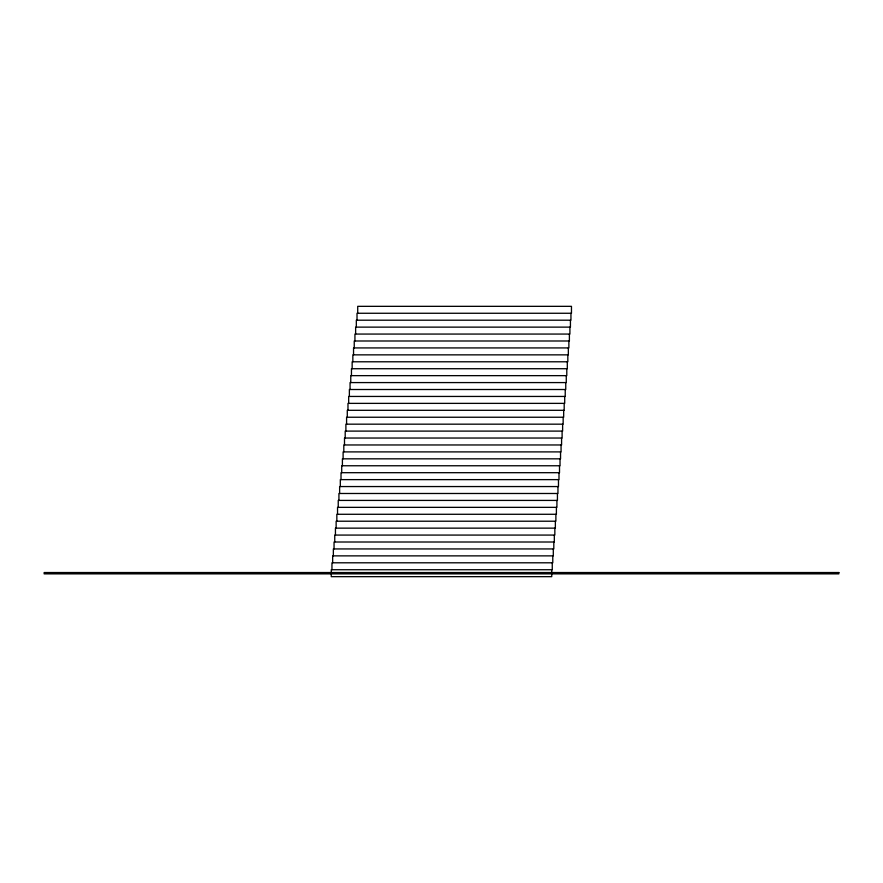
<?xml version="1.0" encoding="UTF-8"?>
<svg xmlns="http://www.w3.org/2000/svg" width="883" height="883" viewBox="0 0 883 883"><rect width="100%" height="100%" fill="white"/><g stroke="black" fill="none" stroke-linecap="round" stroke-linejoin="round"><path stroke-width="1.32" d="M570.948 313.266L570.948 320.198L356.324 320.198L356.324 327.129M570.429 320.198L570.429 327.129L355.628 327.129L355.628 334.061M569.91 327.129L569.91 334.061L354.933 334.061L354.933 340.993M569.392 334.061L569.392 340.993L354.238 340.993L354.238 347.924M568.873 340.993L568.873 347.924L353.542 347.924L353.542 354.856M568.343 347.924L568.343 354.856L352.847 354.856L352.847 361.787M567.824 354.856L567.824 361.787L352.151 361.787L352.151 368.719M567.305 361.787L567.305 368.719L351.456 368.719L351.456 375.65M566.787 368.719L566.787 375.65L350.761 375.65L350.761 382.582M566.268 375.65L566.268 382.582L350.065 382.582L350.065 389.513M565.749 382.582L565.749 389.513L349.37 389.513L349.37 396.445M565.23 389.513L565.23 396.445L348.675 396.445L348.675 403.376M564.712 396.445L564.712 403.376L347.979 403.376L347.979 410.308M564.193 403.376L564.193 410.308L347.284 410.308L347.284 417.24M563.674 410.308L563.674 417.24L346.589 417.24L346.589 424.171M563.155 417.24L563.155 424.171L345.893 424.171L345.893 431.103M562.626 424.171L562.626 431.103L345.198 431.103L345.198 438.034M562.107 431.103L562.107 438.034L344.502 438.034L344.502 444.966M561.588 438.034L561.588 444.966L343.807 444.966L343.807 451.897M561.069 444.966L561.069 451.897L343.112 451.897L343.112 458.829M560.55 451.897L560.55 458.829L342.405 458.829L342.405 465.76M560.032 458.829L560.032 465.76L341.71 465.76L341.71 472.692M559.513 465.76L559.513 472.692L341.015 472.692L341.015 479.624M558.994 472.692L558.994 479.624L340.319 479.624L340.319 486.555M558.475 479.624L558.475 486.555L339.624 486.555L339.624 493.487M557.957 486.555L557.957 493.487L338.929 493.487L338.929 500.418M557.438 493.487L557.438 500.418L338.233 500.418L338.233 507.35M556.919 500.418L556.919 507.35L337.538 507.35L337.538 514.281M556.4 507.35L556.4 514.281L336.842 514.281L336.842 521.213M555.882 514.281L555.882 521.213L336.136 521.213L336.136 528.144M555.363 521.213L555.363 528.144L335.441 528.144L335.441 535.076M554.844 528.144L554.844 535.076L334.745 535.076L334.745 542.007M554.325 535.076L554.325 542.007L334.05 542.007L334.05 548.939M553.807 542.007L553.807 548.939L333.355 548.939L333.355 555.871M553.299 548.939L553.299 555.871L332.659 555.871L332.659 562.802M552.78 555.871L552.78 562.802L331.953 562.802L331.953 569.734M552.261 562.802L552.261 569.734L331.257 569.734L331.257 576.665L551.743 576.665L551.743 569.734M357.714 313.266L357.714 306.335L571.467 306.335L571.467 313.266L357.019 313.266L357.019 320.198M838.85 572.537L44.15 572.537L44.15 573.862L838.85 573.862L838.85 572.537"/></g></svg>
